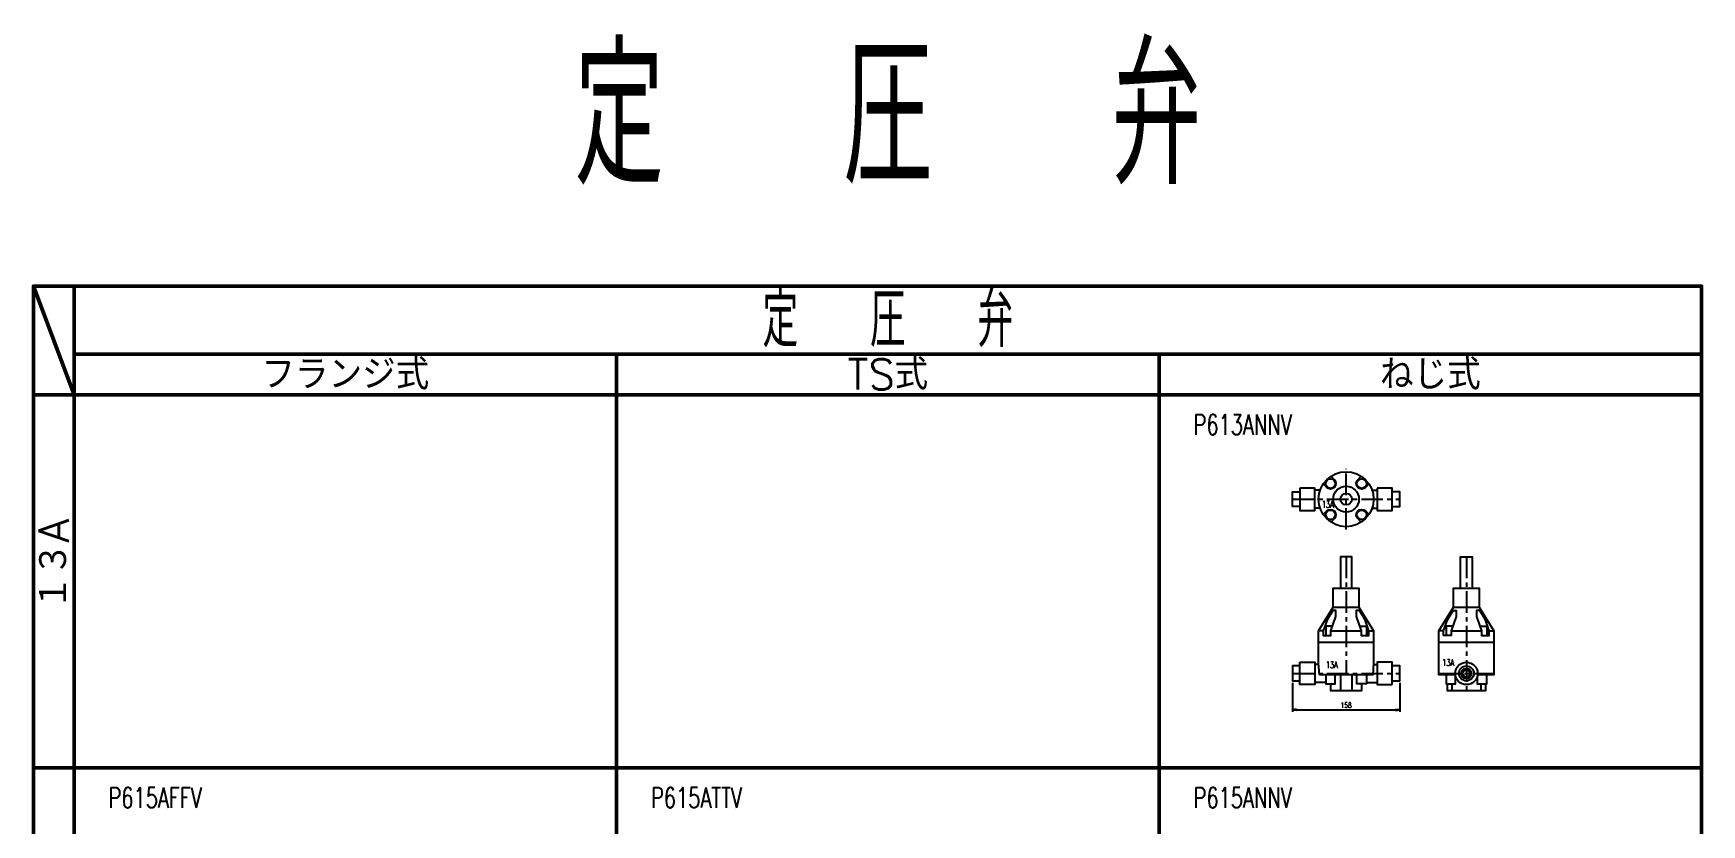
# Model space of a CAD drawing. Header units: millimetres. Extents: x 1711 to 90196, y -23291 to 8516.
# Drawn here: x 19972 to 22432, y -12427 to -11261 of the extents above; entities that cross this region are included whole.
import ezdxf

# ---------------------------------------------------------------- set-up
doc = ezdxf.new("R2010")
doc.units = ezdxf.units.MM
doc.header["$PDMODE"] = 35
doc.linetypes.add('CENTER', pattern=[50.8, 31.75, -6.35, 6.35, -6.35])
for name, color, linetype in [('CEN', 2, 'CENTER'), ('TEXT', 7, 'Continuous'), ('寸法', 2, 'Continuous'), ('配管-CVP', 4, 'Continuous')]:
    doc.layers.add(name, color=color, linetype=linetype)
doc.layers.add('line', color=153, linetype='Continuous', lineweight=50)
doc.styles.add('kpk', font='romans.shx', dxfattribs={"width": 0.7, "bigfont": 'extfont2.shx'})
doc.styles.get("Standard").update_dxf_attribs({"font": 'romans.shx', "bigfont": 'extfont.shx'})
doc.dimstyles.new('KPK-3', dxfattribs={"dimscale": 3, "dimtxt": 2.5, "dimasz": 2, "dimexe": 1, "dimexo": 1, "dimgap": 1, "dimtad": 3, "dimdec": 1, "dimdsep": 46, "dimtxsty": 'kpk', "dimblk": 'OPEN', "dimcen": 2.5, "dimclrd": 2, "dimclre": 2, "dimclrt": 4, "dimadec": 1, "dimazin": 2, "dimtfac": 1, "dimtdec": 1, "dimtmove": 0, "dimatfit": 2, "dimldrblk": 'OPEN', "dimfxl": 0, "dimlwd": -1, "dimlwe": -1, "dimarcsym": 0})

# ---------------------------------------------------------------- blocks, each defined once
blk = doc.blocks.new('_Open')
at = {"color": 0, "linetype": 'ByBlock', "lineweight": -2}
for p, q in [((-1, 0.17), (0, 0)), ((-1, -0.17), (0, 0)), ((0, 0), (-1, 0))]:
    blk.add_line(p, q, dxfattribs=at)
blk = doc.blocks.new('*D3028')
at = {"layer": 'Defpoints', "color": 0, "transparency": 16777216}
for p in [(21828.5, -12215.5), (21986.5, -12215.5), (21986.5, -12258)]:
    blk.add_point(p, dxfattribs=at)
at = {"layer": '寸法', "color": 2, "transparency": 16777216}
for p, q in [((21828.5, -12218.5), (21828.5, -12261)), ((21986.5, -12218.5), (21986.5, -12261)), ((21834.5, -12258), (21980.5, -12258))]:
    blk.add_line(p, q, dxfattribs=at)
at = {"layer": '寸法', "color": 2, "transparency": 16777216, "xscale": 6, "yscale": 6, "zscale": 6, "rotation": 180}
blk.add_blockref('_Open', (21828.5, -12258), dxfattribs=at)
at = {"layer": '寸法', "color": 2, "transparency": 16777216, "xscale": 6, "yscale": 6, "zscale": 6}
blk.add_blockref('_Open', (21986.5, -12258), dxfattribs=at)
at = {"layer": '寸法', "color": 4, "transparency": 16777216, "insert": (21907.5, -12251.3), "char_height": 7.5, "attachment_point": 5, "style": 'kpk', "bg_fill": 3, "box_fill_scale": 1.1, "bg_fill_color": 256, "bg_fill_true_color": 13158600, "bg_fill_transparency": 0}
blk.add_mtext('158', dxfattribs=at)
blk = doc.blocks.new('A$Cba4892d7')
at = {"layer": 'line'}
for p, q in [((60, -160), (0, 0)), ((60, 0), (60, -4960)), ((60, -100), (2460, -100)), ((860, -100), (860, -4960)), ((1660, -100), (1660, -4960)), ((0, -160), (2460, -160)), ((0, -710), (2460, -710))]:
    blk.add_line(p, q, dxfattribs=at)
blk.add_lwpolyline([(0, -4960), (0, 0), (2460, 0), (2460, -4960)], close=True, dxfattribs=at)
for s, insert, char_height, attachment_point in [('{\\W0.6;定\u3000\u3000圧\u3000\u3000弁}', (1260, -50), 80, 5), ('フランジ式', (460, -130), 45, 5), ('TS式', (1260, -130), 45, 5), ('ねじ式', (2060, -130), 45, 5), ('{\\W0.7;P613ANNV}', (1710.7, -204.1), 30, 4), ('{\\W0.7;P615AFFV}', (110.7, -754.1), 30, 4), ('{\\W0.7;P615ATTV}', (910.7, -754.1), 30, 4), ('{\\W0.7;P615ANNV}', (1710.7, -754.1), 30, 4)]:
    blk.add_mtext(s, dxfattribs=dict(at, insert=insert, char_height=char_height, attachment_point=attachment_point))
at = {"layer": 'line', "insert": (30, -410), "char_height": 45, "attachment_point": 5, "rotation": 90}
blk.add_mtext('１３A', dxfattribs=at)

msp = doc.modelspace()

# ---------------------------------------------------------------- linework, layer by layer
at = {"layer": 'CEN'}
for p, q in [((21907.469, -11992.4433), (21907.469, -11902.8433)), ((21828.469, -11947.6433), (21986.469, -11947.6433)), ((21907.469, -12032.4948), (21907.469, -12204.4948)), ((22084.8494, -12032.4948), (22084.8494, -12229.4948)), ((21828.469, -12204.4948), (21986.469, -12204.4948)), ((22043.8494, -12204.4948), (22125.8494, -12204.4948))]:
    msp.add_line(p, q, dxfattribs=at)
at = {"layer": '配管-CVP', "color": 0, "linetype": 'ByBlock'}
for p, q in [((21869.1978, -11934.3933), (21861.469, -11934.3933)), ((21945.7403, -11934.3933), (21953.469, -11934.3933)), ((21869.1978, -11960.8933), (21861.469, -11960.8933)), ((21945.7403, -11960.8933), (21953.469, -11960.8933)), ((21888.469, -12106.9948), (21926.469, -12106.9948)), ((21873.7386, -12141.4948), (21867.178, -12141.4948)), ((21885.1285, -12141.4948), (21929.8096, -12141.4948)), ((22062.5088, -12141.4948), (22107.1899, -12141.4948)), ((21947.969, -12158.9948), (21866.969, -12158.9948)), ((22125.3494, -12158.9948), (22044.3494, -12158.9948)), ((21867.1002, -12191.2448), (21861.469, -12191.2448)), ((21947.8379, -12191.2448), (21953.469, -12191.2448)), ((21877.4881, -12217.7448), (21861.469, -12217.7448)), ((21899.219, -12206.4948), (21899.219, -12229.4948)), ((21915.719, -12206.4948), (21915.719, -12229.4948)), ((21937.45, -12217.7448), (21953.469, -12217.7448)), ((22063.3494, -12219.9948), (22063.3494, -12229.4948)), ((22106.3494, -12219.9948), (22106.3494, -12229.4948))]:
    msp.add_line(p, q, dxfattribs=at)
for points in [[(21885.0523, -11913.9129), (21890.1449, -11919.0055, -1), (21878.8312, -11930.3192), (21873.7386, -11925.2266)], [(21941.1995, -11925.2266), (21936.1069, -11930.3192, -1), (21924.7932, -11919.0055), (21929.8858, -11913.9129)], [(21873.7386, -11970.06), (21878.8312, -11964.9675, -1), (21890.1449, -11976.2812), (21885.0523, -11981.3738)], [(21929.8858, -11981.3738), (21924.7932, -11976.2812, -1), (21936.1069, -11964.9675), (21941.1995, -11970.06)]]:
    msp.add_lwpolyline(points, format="xyb", dxfattribs=at)
for points in [[(21839.469, -11958.6433), (21828.469, -11958.6433), (21828.469, -11936.6433), (21839.469, -11936.6433)], [(21975.469, -11958.6433), (21986.469, -11958.6433), (21986.469, -11936.6433), (21975.469, -11936.6433)], [(21915.969, -12078.9948), (21915.969, -12032.4948), (21898.969, -12032.4948), (21898.969, -12078.9948)], [(22076.3494, -12078.9948), (22076.3494, -12032.4948), (22093.3494, -12032.4948), (22093.3494, -12078.9948)], [(22067.9674, -12206.4948), (22044.3494, -12206.4948), (22044.3494, -12141.4948), (22065.8494, -12106.9948), (22065.8494, -12078.9948), (22103.8494, -12078.9948), (22103.8494, -12106.9948)], [(21941.1995, -12141.4948), (21935.4995, -12125.5973), (21927.2012, -12111.4948), (21922.45, -12111.4948), (21922.45, -12120.756), (21929.8858, -12141.4948), (21929.8858, -12148.4948), (21941.1995, -12148.4948), (21941.1995, -12141.4948), (21947.7601, -12141.4948)], [(22051.1189, -12141.4948), (22056.8189, -12125.5973), (22065.1172, -12111.4948), (22069.8684, -12111.4948), (22069.8684, -12120.756), (22062.4326, -12141.4948), (22062.4326, -12148.4948), (22051.1189, -12148.4948), (22051.1189, -12141.4948), (22044.5583, -12141.4948)], [(22065.8494, -12106.9948), (22103.8494, -12106.9948), (22125.3494, -12141.4948), (22125.3494, -12206.4948), (22101.2277, -12206.4948)], [(22118.5798, -12141.4948), (22112.8798, -12125.5973), (22104.5815, -12111.4948), (22099.8303, -12111.4948), (22099.8303, -12120.756), (22107.2661, -12141.4948), (22107.2661, -12148.4948), (22118.5798, -12148.4948), (22118.5798, -12141.4948), (22125.1404, -12141.4948)], [(21887.3829, -12134.9948), (21877.4881, -12134.9948), (21877.4881, -12148.4948)], [(21927.5552, -12134.9948), (21937.45, -12134.9948), (21937.45, -12148.4948)], [(22064.7632, -12134.9948), (22054.8684, -12134.9948), (22054.8684, -12148.4948)], [(22104.9355, -12134.9948), (22114.8303, -12134.9948), (22114.8303, -12148.4948)], [(22054.8684, -12206.4948), (22054.8684, -12219.9948), (22068.8303, -12219.9948), (22068.8303, -12208.4496)], [(22056.3494, -12219.9948), (22056.3494, -12229.4948), (22113.3494, -12229.4948), (22113.3494, -12219.9948)], [(22100.8684, -12208.4496), (22100.8684, -12219.9948), (22114.8303, -12219.9948), (22114.8303, -12206.4948)]]:
    msp.add_lwpolyline(points, dxfattribs=at)
for points in [[(21839.469, -11931.1433), (21839.469, -11964.1433), (21861.469, -11964.1433), (21861.469, -11931.1433)], [(21953.469, -11931.1433), (21953.469, -11964.1433), (21975.469, -11964.1433), (21975.469, -11931.1433)], [(21892.4881, -12120.756), (21892.4881, -12111.4948), (21887.7369, -12111.4948), (21879.4386, -12125.5973), (21873.7386, -12141.4948), (21873.7386, -12148.4948), (21885.0523, -12148.4948), (21885.0523, -12141.4948)]]:
    msp.add_lwpolyline(points, close=True, dxfattribs=at)
for centre, radius in [((21907.469, -11947.6433), 40.5), ((21884.4881, -11924.6624), 7), ((21907.469, -11947.6433), 19), ((21930.45, -11924.6624), 7), ((21907.469, -11947.6433), 8.5), ((21884.4881, -11970.6243), 7), ((21930.45, -11970.6243), 7), ((22084.8494, -12204.4948), 16.5), ((22084.8494, -12204.4948), 11), ((22084.8494, -12204.4948), 7.475), ((22084.8494, -12204.4948), 5.25)]:
    msp.add_circle(centre, radius, dxfattribs=at)

# ---------------------------------------------------------------- texts
at = {"layer": 'Defpoints', "color": 6, "linetype": 'ByBlock', "style": 'kpk', "width": 0.6}
for p in [(21871.656, -11960.1584), (21877.6639, -12196.7759), (22049.3716, -12193.5008)]:
    msp.add_text('13A', height=10, dxfattribs=at).set_placement(p)
at = {"layer": 'TEXT', "color": 6, "insert": (21231.7368, -11383.6234), "char_height": 200, "attachment_point": 5}
msp.add_mtext('{\\W0.6;定\u3000\u3000圧\u3000\u3000弁}', dxfattribs=at)

# ---------------------------------------------------------------- next in the draw order: dimensions: what is measured, and where the dimension line sits
at = {"layer": '寸法'}
dim = msp.add_linear_dim(base=(21986.469, -12258.0355), p1=(21828.469, -12215.4948), p2=(21986.469, -12215.4948), dimstyle='KPK-3', dxfattribs=at)
dim.commit()
dim.dimension.update_dxf_attribs({"geometry": '*D3028', "text_midpoint": (21907.469, -12251.2855)})

# ---------------------------------------------------------------- next in the draw order: linework, layer by layer
at = {"layer": '配管-CVP', "color": 0, "linetype": 'ByBlock'}
for points in [[(21868.1002, -12206.4948), (21866.969, -12189.2448), (21866.969, -12141.4948), (21888.469, -12106.9948), (21888.469, -12078.9948), (21926.469, -12078.9948), (21926.469, -12106.9948), (21947.969, -12141.4948), (21947.969, -12189.2448), (21946.8379, -12206.4948)], [(21839.469, -12187.9948), (21861.469, -12187.9948), (21861.469, -12220.9948), (21839.469, -12220.9948)], [(21975.469, -12220.9948), (21975.469, -12187.9948), (21953.469, -12187.9948), (21953.469, -12220.9948)]]:
    msp.add_lwpolyline(points, close=True, dxfattribs=at)
for points in [[(21839.469, -12193.4948), (21828.469, -12193.4948), (21828.469, -12215.4948), (21839.469, -12215.4948)], [(21975.469, -12215.4948), (21986.469, -12215.4948), (21986.469, -12193.4948), (21975.469, -12193.4948)], [(21877.4881, -12206.4948), (21877.4881, -12219.9948), (21891.45, -12219.9948), (21891.45, -12206.4948)], [(21884.469, -12219.9948), (21884.469, -12229.4948), (21930.469, -12229.4948), (21930.469, -12219.9948)], [(21937.45, -12206.4948), (21937.45, -12219.9948), (21923.4881, -12219.9948), (21923.4881, -12206.4948)]]:
    msp.add_lwpolyline(points, dxfattribs=at)

# ---------------------------------------------------------------- next in the draw order: block references
at = {"layer": 'line', "linetype": 'ByBlock'}
msp.add_blockref('A$Cba4892d7', (19971.7368, -11633.6234), dxfattribs=at)

doc.saveas('drawing.dxf')
